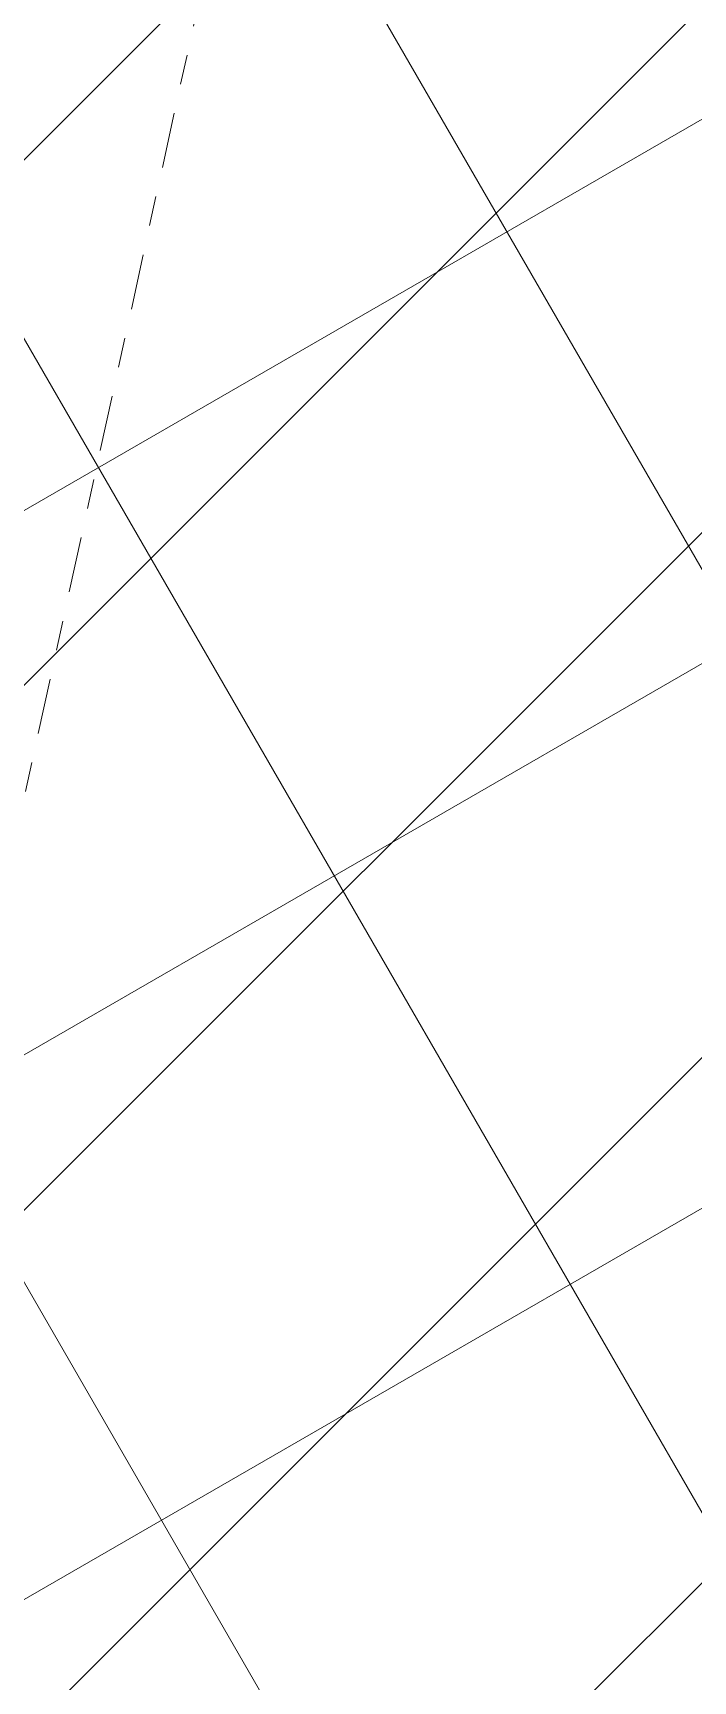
# Model space of a CAD drawing. Header units: inches. Extents: x 0 to 766, y -245 to 236.
# Drawn here: x 184.95 to 187.18, y 65.66 to 71.21 of the extents above; entities that cross this region are included whole.
import ezdxf

# ---------------------------------------------------------------- set-up
doc = ezdxf.new("R2010")
doc.units = ezdxf.units.IN
doc.header["$MEASUREMENT"] = 0
doc.linetypes.add('CENTER', pattern=[2, 1.25, -0.25, 0.25, -0.25])
doc.linetypes.add('HIDDEN2', pattern=[0.1875, 0.125, -0.0625])
for name, color, linetype, lineweight in [('DLP_ETAPAS', 251, 'Continuous', 9), ('DLP_HATCH', 251, 'Continuous', 9), ('PROYECCIONES', 251, 'HIDDEN2', 9), ('XREF_VEGETACION_200612$0$0_PA_alternathera verde', 251, 'Continuous', 9)]:
    doc.layers.add(name, color=color, linetype=linetype, lineweight=lineweight)
doc.layers.add('relleno', color=7, linetype='Continuous')

# ---------------------------------------------------------------- blocks, each defined once
blk = doc.blocks.new('paisajismo et 1')
at = {"layer": 'XREF_VEGETACION_200612$0$0_PA_alternathera verde', "true_color": 0x99b29c, "transparency": 33554618}
h = blk.add_hatch(dxfattribs=at)
h.set_pattern_fill('STIP2', color=253, scale=0.1, angle=45, style=0, double=1, pattern_type=2)
h.set_pattern_definition([(45, (-0.05515432893298566, 0.0678822509944439), (-0.07071067811865477, 0.07071067811865477), [0, -0.1]), (45, (-0.03535533905960619, 0.06505382340401411), (-0.07071067811865477, 0.07071067811865477), [0, -0.1]), (45, (-0.02192031021695584, 0.04454772733151913), (-0.07071067811865477, 0.07071067811865477), [0, -0.1]), (45, (0.01909188309218735, 0.05303300824016333), (-0.07071067811865477, 0.07071067811865477), [0, -0.1]), (45, (-0.008485281374305487, 0.07636753190308809), (-0.07071067811865477, 0.07071067811865477), [0, -0.1]), (45, (-0.006363961030729115, 0.112429978325963), (-0.07071067811865477, 0.07071067811865477), [0, -0.1]), (45, (-0.03606244584079832, 0.09263098798692226), (-0.07071067811865477, 0.07071067811865477), [0, -0.1]), (45, (0.02262741699814796, 0.09333809465169907), (-0.07071067811865477, 0.07071067811865477), [0, -0.1]), (45, (0.04171930009033531, 0.06717514432966709), (-0.07071067811865477, 0.07071067811865477), [0, -0.1]), (45, (0, 0.004242640919983387), (-0.07071067811865477, 0.07071067811865477), [0, -0.1]), (45, (-0.001414213562384248, 0.03111269790679216), (-0.07071067811865477, 0.07071067811865477), [0, -0.1]), (45, (0.02192031021695584, 0.02757716458290815), (-0.07071067811865477, 0.07071067811865477), [0, -0.1]), (45, (0.01979898987337947, 0.115965511649847), (-0.07071067811865477, 0.07071067811865477), [0, -0.1]), (45, (0.0148492424050346, 0.07566042523831129), (-0.07071067811865477, 0.07071067811865477), [0, -0.1]), (45, (-0.01414213562384248, 0.09333809465169907), (-0.07071067811865477, 0.07071067811865477), [0, -0.1]), (45, (0.004242640687152743, 0.09899494890123606), (-0.07071067811865477, 0.07071067811865477), [0, -0.1]), (45, (-0.002121320343576372, 0.05444722250103951), (-0.07071067811865477, 0.07071067811865477), [0, -0.1]), (45, (-0.02050609665457159, 0.112429978325963), (-0.07071067811865477, 0.07071067811865477), [0, -0.1]), (45, (0.04313351365271956, 0.09263098798692226), (-0.07071067811865477, 0.07071067811865477), [0, -0.1]), (45, (0.0622253967449069, 0.0692964643239975), (-0.07071067811865477, 0.07071067811865477), [0, -0.1]), (120.9638, (-0.02757716446649283, 0.05303300824016333), (0.141421532209918, -0.2828426137166201), [0.004123099999999989, -0.4081874999999993]), (14.03620000000003, (-0.03040559159126133, 0.07990306615829468), (-0.3535534263607663, -0.07071036266044872), [0.005831, -0.5772642]), (23.19860000000003, (0.006363961030729115, 0.08414570707827806), (0.282842725450836, 0.1414213818706459), [0.0053852, -0.5331313]), (194.0362, (0.04101219330914319, 0.05091168824583292), (0.3535534263607664, 0.07071036266044864), [0.005830999999999989, -0.5772641999999986]), (98.13009999999991, (0.009899494936689734, 0.03818376641720533), (-0.07071066359193326, 0.3535533934986177), [0.004999999999999999, -0.4949999999999999]), (0, (-0.003535533905960619, 0.1265721134841442), (0.07071070000000002, 0.07071069999999999), [0.005656900000000001, -0.1357645]), (146.3099, (0.03535533905960619, 0.07778174616396427), (-0.3535532763525759, 0.2121322549781836), [0.005099, -0.5048028999999999]), (8.130100000000086, (-0.01979898987337947, 0.02828427124768496), (0.3535533934986178, 0.07071066359193351), [0.004999999999999996, -0.4949999999999997]), (0, (-0.05586143571417779, 0.08131727948784828), (0.07071070000000002, 0.07071069999999999), [0.0042426, -0.1371787])])
edge = h.paths.add_edge_path()
edge.add_line((32.89130303086131, 65.35104686859995), (32.16020117879573, 65.55101899533464))
edge.add_line((32.16020117880544, 65.5510189961642), (31.47005272351193, 62.38934382463056))
edge.add_line((31.47005272351089, 62.38934382423759), (31.31377527366021, 60.2667652982863))
edge.add_line((31.31377527365112, 60.26676529832184), (29.76902955207025, 53.18998410061157))
edge.add_arc((23.32263562703156, 58.60802622418851), 8.42087733501489, 319.9537400429385, 349.3248501376628)
edge.add_line((31.59777478186879, 57.04813935048878), (31.11547814865186, 57.18001034897053))
edge.add_line((31.1154781486548, 57.18001034855843), (31.6422987150329, 59.10677045748407))
edge.add_arc((42.44262637328939, 60.19350069481879), 10.85486343229149, 151.6317359734243, 185.7457692992268, ccw=False)
edge = h.paths.add_edge_path()
edge.add_line((34.66938018213841, 77.04591327346861), (34.66937259270219, 77.0459153468415))
edge.add_line((34.66937259270344, 77.04591534659266), (32.92899654192777, 69.07298762841191))
edge.add_line((32.92899654191569, 69.07298762910068), (33.41195098480054, 68.94096293561972))
edge.add_line((33.41195098482422, 68.94096293486655), (34.62281914455538, 74.4881343691553))
edge.add_arc((38.16411327043897, 73.53881381172687), 3.666329718954907, 149.5029611579719, 164.9934539222534, ccw=False)
edge.add_line((35.00500050708069, 75.39945352822542), (34.34905153200729, 75.57843894572403))
edge.add_line((34.34905153198633, 75.57843894604594), (34.66938018213013, 77.04591327365672))
blk = doc.blocks.new('ETAPAS_EL-ROSARIO-01')
at = {"layer": 'DLP_HATCH'}
h = blk.add_hatch(dxfattribs=at)
h.set_pattern_fill('NET', color=8, scale=0.5, angle=30)
h.set_pattern_definition([(29.99999999999999, (-226598.6886320594, -8188115.858783023), (-0.7937499999999998, 1.374815328507796), []), (120, (-226598.6886320594, -8188115.858783023), (-1.374815328507796, -0.7937499999999997), [])])
edge = h.paths.add_edge_path()
edge.add_line((-5.119257558631944, -39.38055419642478), (-2.145317182556028, -34.362713820301))
edge.add_line((-2.145317182556028, -34.362713820301), (-0.7240417564753443, -35.17092017363757))
edge.add_line((-0.7240417564753443, -35.17092017363757), (6.173584206553642, -23.15930621977895))
edge.add_line((6.173584206553642, -23.15930621977895), (4.372489723959006, -12.48715165443718))
edge.add_line((4.372489723959006, -12.48715165443718), (3.084003503667191, -7.412719970569015))
edge.add_line((3.084003503667191, -7.412719970569015), (0.6028502009867225, -1.453054812736809))
edge.add_line((0.6028502009867225, -1.453054812736809), (-26.05888872095966, -11.4215807216242))
edge.add_line((-26.05888872095966, -11.4215807216242), (-38.30667500055279, -6.003316828981042))
edge.add_line((-38.30667500055279, -6.003316828981042), (-39.01143954624422, -15.82896352373064))
edge.add_line((-39.01143954624422, -15.82896352373064), (-41.04641557997093, -27.65982411149889))
edge.add_arc((-46.95957980857929, -26.64272587094456), 6.000000002119358, 309.9255506769823, 350.2402988185339, ccw=False)
edge.add_line((-43.10882972707623, -31.24400002416223), (-48.93134561294573, -36.11679237801582))
edge.add_line((-48.93134561294573, -36.11679237801582), (-63.58545379701536, -32.11002549156547))
edge.add_line((-63.58545379701536, -32.11002549156547), (-61.2715167705901, -23.64699377864599))
edge.add_line((-61.2715167705901, -23.64699377864599), (-60.8656602006231, -17.4209560174495))
edge.add_line((-60.8656602006231, -17.4209560174495), (-71.96898017692729, -14.997259397991))
edge.add_line((-71.96898017692729, -14.997259397991), (-72.46370098288753, -16.80662044230849))
edge.add_line((-72.46370098288753, -16.80662044230849), (-97.98786569951335, -9.828191481530666))
edge.add_line((-97.98786569951335, -9.828191481530666), (-103.8112985943153, -36.55343463178724))
edge.add_line((-103.8112985943153, -36.55343463178724), (-110.35362560043, -66.42470536567271))
edge.add_line((-110.35362560043, -66.42470536567271), (-53.61793261306593, -81.61772925034165))
edge.add_line((-53.61793261306593, -81.61772925034165), (-44.92496922399732, -72.72020544484258))
edge.add_line((-44.92496922399732, -72.72020544484258), (-5.119257558631944, -39.38055419642478))
blk = doc.blocks.new('PLAN_ETAPA-01_modificacion ingreso')
at = {"layer": 'PROYECCIONES', "color": 6, "linetype": 'CENTER', "ltscale": 0.15}
blk.add_lwpolyline([(9.512246063677594, 5.935202687978745), (8.60336033301428, 18.48911573924124, -0.1675674770630626), (14.08835145132616, 28.29649839643389, 0.2126213036833725), (15.4135465240106, 31.69898682180792), (14.40564805432223, 51.40145072154701)], format="xyb", dxfattribs=at)

msp = doc.modelspace()

# ---------------------------------------------------------------- block references
at = {"color": 251}
msp.add_blockref('paisajismo et 1', (156.1220962290192, 3.709226474245099, -1.06852960529373e-07), dxfattribs=at)
at = {"layer": 'DLP_ETAPAS', "color": 251}
msp.add_blockref('ETAPAS_EL-ROSARIO-01', (278.4598979095701, 96.25533297945282, -1.572678485372836e-07), dxfattribs=at)

# ---------------------------------------------------------------- next in the draw order: block references
at = {"color": 251, "rotation": 344.7077915635685}
msp.add_blockref('PLAN_ETAPA-01_modificacion ingreso', (160.8048700162565, 38.05339382969311, 1.211258502802697e-06), dxfattribs=at)

# ---------------------------------------------------------------- next in the draw order: hatches: boundary and pattern name
at = {"layer": 'relleno'}
h = msp.add_hatch(dxfattribs=at)
h.set_pattern_fill('ANSI31', color=4, scale=10)
h.set_pattern_definition([(45, (-1870.462494674153, 1547.3926886478), (-0.8838834764831844, 0.8838834764831844), [])])
h.paths.add_polyline_path([(205.8103589835893, 79.21312485838365), (180.6087908395335, 86.38975103319305), (174.8883668368809, 61.25166906454837), (183.0710886395551, 59.39147650631838), (181.9425997132827, 53.66669787343739), (198.7135403723347, 49.60716790721989)])

doc.saveas('drawing.dxf')
